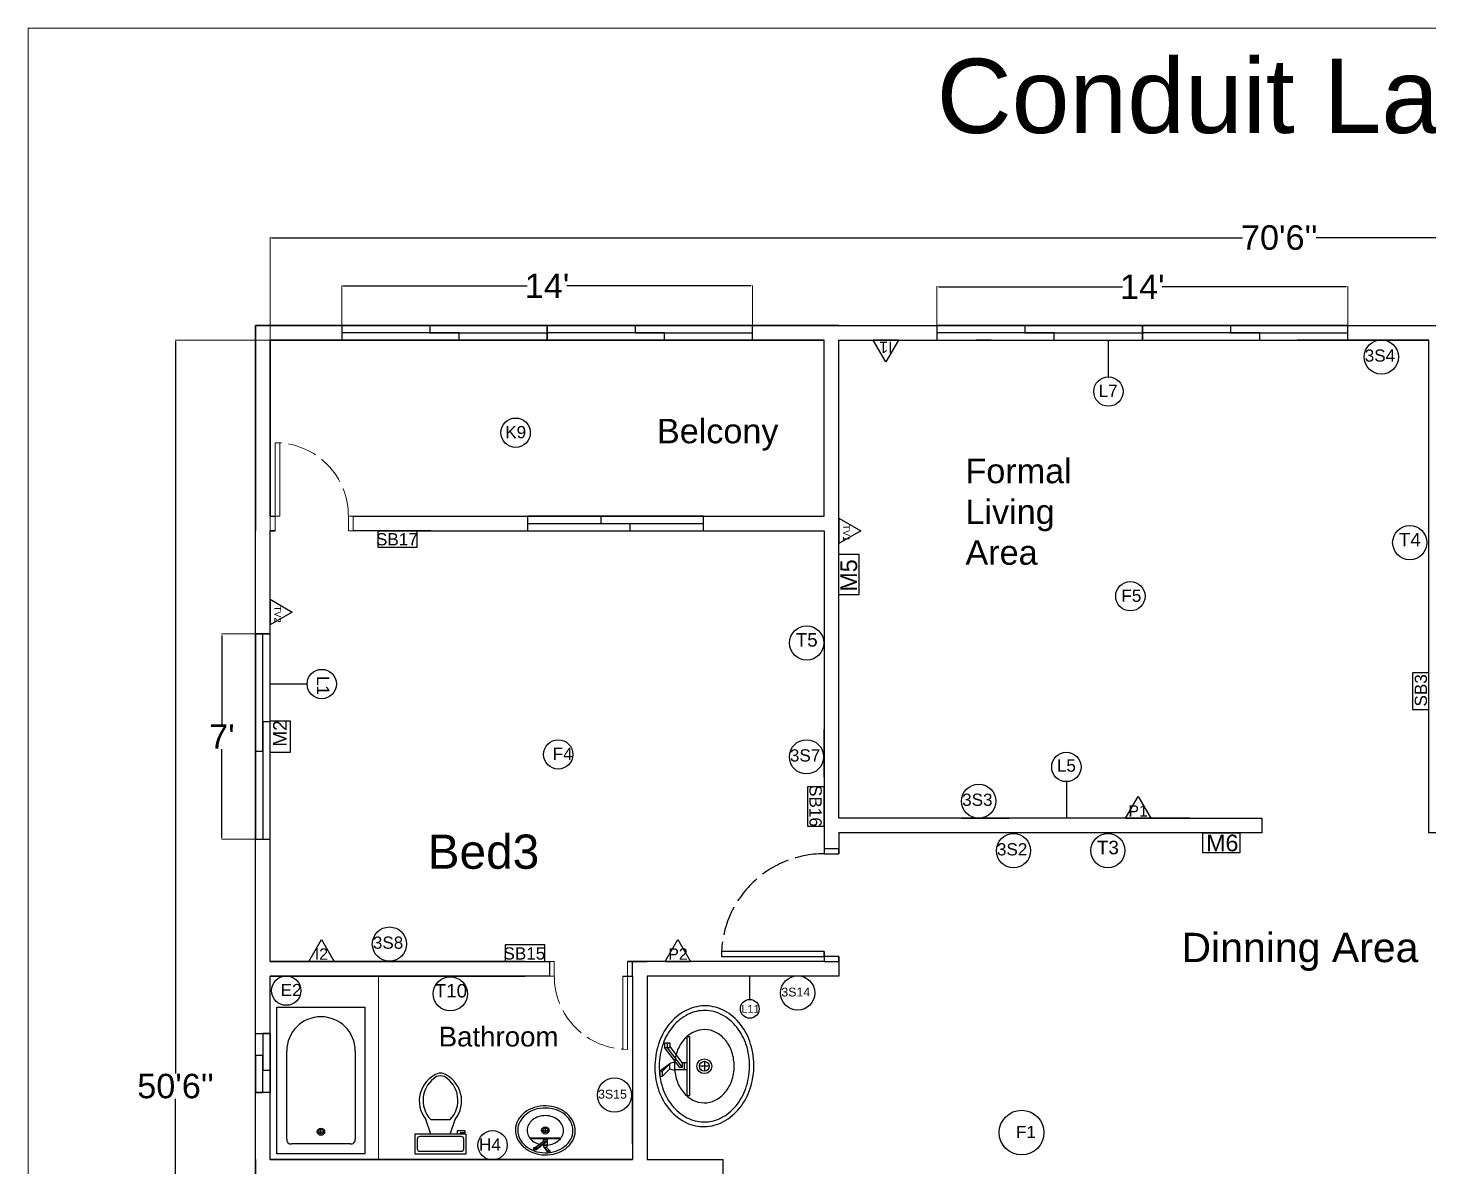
# Model space of a CAD drawing. Header units: inches. Extents: x 1396 to 31789, y 4626 to 27828.
# Drawn here: x 23863 to 24436, y 27357 to 27822 of the extents above; entities that cross this region are included whole.
import ezdxf
from ezdxf.enums import TextEntityAlignment as Align

# ---------------------------------------------------------------- set-up
doc = ezdxf.new("R2010")
doc.units = ezdxf.units.IN
doc.header["$MEASUREMENT"] = 0
doc.linetypes.add('ACAD_ISO02W100', pattern=[15, 12, -3])
doc.layers.add('bath', color=4, linetype='Continuous')
doc.layers.add('text', color=6, linetype='Continuous', lineweight=9)
doc.styles.add('Arial', font='arial.ttf')
doc.styles.get("Standard").update_dxf_attribs({"font": 'arial.ttf'})
doc.dimstyles.new('civil layout', dxfattribs={"dimtxt": 10, "dimasz": 0.625, "dimexe": 0.18, "dimexo": 0.0625, "dimgap": 0.09, "dimtad": 0, "dimtih": 1, "dimtoh": 1, "dimdec": 1, "dimzin": 0, "dimdsep": 46, "dimlunit": 4, "dimtxsty": 'Standard', "dimcen": 0.09, "dimclrd": 256, "dimclre": 256, "dimclrt": 256, "dimadec": 0, "dimazin": 0, "dimtfac": 1.5, "dimtdec": 1, "dimtofl": 0, "dimtmove": 0, "dimatfit": 0, "dimfxl": 1, "dimtolj": 1, "dimtzin": 0, "dimlwe": -1, "dimarcsym": 0})

# ---------------------------------------------------------------- blocks, each defined once
blk = doc.blocks.new('*D146')
at = {"layer": 'Defpoints', "color": 0, "transparency": 16777216}
for p in [(23961.72, 27694.89), (23923.05, 27094.89), (23961.72, 27094.89)]:
    blk.add_point(p, dxfattribs=at)
at = {"layer": 'text', "transparency": 16777216}
for p, q in [((23961.65, 27694.89), (23922.87, 27694.89)), ((23961.65, 27094.89), (23922.87, 27094.89))]:
    blk.add_line(p, q, dxfattribs=at)
at = {"layer": 'text', "lineweight": -2, "transparency": 16777216}
for p, q in [((23923.05, 27694.27), (23923.05, 27394.89)), ((23923.05, 27095.52), (23923.05, 27384.5))]:
    blk.add_line(p, q, dxfattribs=at)
at = {"layer": 'text', "transparency": 16777216}
for points in [[(23922.95, 27694.27), (23923.16, 27694.27), (23923.05, 27694.89)], [(23922.95, 27095.52), (23923.16, 27095.52), (23923.05, 27094.89)]]:
    blk.add_solid(points, dxfattribs=at)
at = {"layer": 'text', "transparency": 16777216, "insert": (23923.05, 27389.69), "char_height": 10, "attachment_point": 5}
blk.add_mtext("\\A1;50'6''", dxfattribs=at)
blk = doc.blocks.new('*D147')
at = {"layer": 'Defpoints', "color": 0, "transparency": 16777216}
for p in [(23961.72, 27736.74), (23961.72, 27694.89), (24801.72, 27694.89)]:
    blk.add_point(p, dxfattribs=at)
at = {"layer": 'text', "transparency": 16777216}
for p, q in [((23961.72, 27694.95), (23961.72, 27736.92)), ((24801.72, 27694.95), (24801.72, 27736.92))]:
    blk.add_line(p, q, dxfattribs=at)
at = {"layer": 'text', "lineweight": -2, "transparency": 16777216}
for p, q in [((23962.34, 27736.74), (24359.34, 27736.74)), ((24801.09, 27736.74), (24389.51, 27736.74))]:
    blk.add_line(p, q, dxfattribs=at)
at = {"layer": 'text', "transparency": 16777216}
for points in [[(23962.34, 27736.84), (23962.34, 27736.64), (23961.72, 27736.74)], [(24801.09, 27736.84), (24801.09, 27736.64), (24801.72, 27736.74)]]:
    blk.add_solid(points, dxfattribs=at)
at = {"layer": 'text', "transparency": 16777216, "insert": (24374.42, 27736.74), "char_height": 10, "attachment_point": 5}
blk.add_mtext("\\A1;70'6''", dxfattribs=at)
blk = doc.blocks.new('*D152')
at = {"layer": 'Defpoints', "color": 0, "transparency": 16777216}
for p in [(24402.42, 27716.68), (24234.42, 27694.89), (24402.42, 27694.89)]:
    blk.add_point(p, dxfattribs=at)
at = {"layer": 'text', "transparency": 16777216}
for p, q in [((24234.42, 27694.95), (24234.42, 27716.86)), ((24402.42, 27694.95), (24402.42, 27716.86))]:
    blk.add_line(p, q, dxfattribs=at)
at = {"layer": 'text', "lineweight": -2, "transparency": 16777216}
for p, q in [((24235.05, 27716.68), (24310.32, 27716.68)), ((24401.8, 27716.68), (24326.53, 27716.68))]:
    blk.add_line(p, q, dxfattribs=at)
at = {"layer": 'text', "transparency": 16777216}
for points in [[(24235.05, 27716.79), (24235.05, 27716.58), (24234.42, 27716.68)], [(24401.8, 27716.79), (24401.8, 27716.58), (24402.42, 27716.68)]]:
    blk.add_solid(points, dxfattribs=at)
at = {"layer": 'text', "transparency": 16777216, "insert": (24318.42, 27716.68), "char_height": 10, "attachment_point": 5}
blk.add_mtext("\\A1;14'", dxfattribs=at)
blk = doc.blocks.new('Toilet - top')
for p, q in [((9.5, -6), (9.5, -2)), ((-10, -8.5), (-8, -8.5)), ((-10, -9.5), (-10, -8.5)), ((-7, -9.5), (-10, -9.5)), ((-8, -8.5), (-8, -8)), ((-7, -8), (-7, -9.5)), ((-4, -8), (-6, -14)), ((4, -8), (6, -14)), ((4, -14), (-4, -14))]:
    blk.add_line(p, q)
blk.add_lwpolyline([(10.5, -8), (10.5, 0), (-10.5, 0), (-10.5, -8)], close=True)
for points in [[(-9.5, -2), (-9.5, -6)], [(8.5, -1), (-8.5, -1)], [(-8.5, -7), (8.5, -7)]]:
    blk.add_lwpolyline(points)
for centre, radius, start, end in [((-8.62, -1.88), 0.884, 81.8699, 188.1301), ((8.62, -1.88), 0.884, 351.8699, 98.1301), ((-8.62, -6.12), 0.884, 171.8699, 278.1301), ((8.62, -6.12), 0.884, 261.8699, 8.1301), ((3.52, -21.58), 12.17, 141.4691, 247.9714), ((4.2, -21.82), 11.33, 136.3677, 238.9468), ((-3.52, -21.58), 12.17, 292.0284, 38.5307), ((-4.2, -21.82), 11.33, 301.053, 43.6321), ((0, -27.88), 4, 245.7318, 294.2682), ((0, -29), 4, 254.8605, 285.1395)]:
    blk.add_arc(centre, radius, start, end)
blk = doc.blocks.new('Bath Tub - 26 x 60 in.')
for p, q in [((9, -17), (9, -19)), ((8, -18), (10, -18))]:
    blk.add_line(p, q)
blk.add_lwpolyline([(0, -36), (0, 0), (60, 0), (60, -36)], close=True)
for points in [[(6, -4), (42, -4)], [(4, -30), (4, -6)], [(42, -32), (6, -32)]]:
    blk.add_lwpolyline(points)
for radius in [1.5, 1]:
    blk.add_circle((9, -18), radius)
for centre, radius, start, end in [((5.75, -5.75), 1.77, 81.8699, 188.1301), ((42, -18), 14, 270, 90), ((5.75, -30.25), 1.77, 171.8699, 278.1301)]:
    blk.add_arc(centre, radius, start, end)
blk = doc.blocks.new('Sink - Oval top')
for p, q in [((-1, 0), (1, 0)), ((0, 1), (0, -1))]:
    blk.add_line(p, q)
at = {"linetype": 'Continuous'}
for points in [[(-12.23, 0.39, 0.117634), (-11.46, -3.36, 0.104469), (-8.88, -6.8, 0.090016), (-5.08, -9.07, 0.08192), (-0.32, -10.02, 0.08192), (4.49, -9.38, 0.090016), (8.42, -7.36, 0.104469), (11.22, -4.09, 0.117634), (12.23, -0.39, 0.117634), (11.46, 3.36, 0.104469), (8.88, 6.8, 0.090016), (5.08, 9.07, 0.08192), (0.32, 10.02, 0.08192), (-4.49, 9.38, 0.090016), (-8.42, 7.36, 0.104469), (-11.22, 4.09, 0.117634)], [(-11.29, 0.16, 0.118622), (-10.52, -3.25, 0.104678), (-8.07, -6.36, 0.089562), (-4.54, -8.37, 0.081185), (-0.13, -9.15, 0.081185), (4.3, -8.49, 0.089562), (7.89, -6.58, 0.104678), (10.42, -3.55, 0.118622), (11.29, -0.16, 0.118622), (10.52, 3.25, 0.104678), (8.07, 6.36, 0.089562), (4.54, 8.37, 0.081185), (0.13, 9.15, 0.081185), (-4.3, 8.49, 0.089562), (-7.89, 6.58, 0.104678), (-10.42, 3.55, 0.118622)], [(-7.42, 0.08, 0.118283), (-6.91, -2.17, 0.104607), (-5.29, -4.21, 0.089718), (-2.97, -5.53, 0.081436), (-0.07, -6.04, 0.081436), (2.84, -5.59, 0.089718), (5.2, -4.33, 0.104607), (6.86, -2.32, 0.118283), (7.42, -0.08, 0.118283), (6.91, 2.17, 0.104607), (5.29, 4.21, 0.089718), (2.97, 5.53, 0.081436), (0.07, 6.04, 0.081436), (-2.84, 5.59, 0.089718), (-5.2, 4.33, 0.104607), (-6.86, 2.32, 0.118283)]]:
    blk.add_lwpolyline(points, format="xyb", close=True, dxfattribs=at)
for radius in [1.5, 1]:
    blk.add_circle((0, 0), radius)
blk = doc.blocks.new('Faucet - single handle front')
for p, q in [((-2, 6), (-2, 5.5)), ((-1, 6), (-2, 6)), ((-1, 5.5), (-1, 6)), ((0.5, 4), (-1, 6)), ((-0.5, 4), (-2, 5.5)), ((-2, 5.5), (-1, 5.5)), ((-1, 5.5), (0.5, 4)), ((-0.75, 3), (0.75, 3)), ((-0.75, 0.5), (-0.75, 3)), ((-0.5, 4), (0.5, 4)), ((-0.25, 2), (3.75, 5)), ((3.75, 4.5), (-0.25, 1.5)), ((0.75, 1.5), (4.08742, 4.003)), ((0.75, 3), (0.75, 2.7386)), ((3.75, 4.5), (3.75, 5)), ((3.75, 5), (4.75, 5)), ((3.75, 4), (3.75, 4.5)), ((4.75, 4.5), (3.75, 4.5)), ((4.75, 4), (3.75, 4)), ((4.75, 5), (4.75, 4.5)), ((4.75, 4.5), (4.75, 4)), ((-0.75, 1), (0.75, 1)), ((-0.25, 1.5), (-0.25, 2)), ((0.75, 1.5), (-0.25, 1.5)), ((0.75, 1.5), (0.75, 0.5))]:
    blk.add_line(p, q)
blk.add_lwpolyline([(-6, 0), (-6, 0.5), (6, 0.5), (6, 0)], close=True)
for centre, start, end in [((1.25426, 3.0302), 151.0646, 180.8629), ((-1.25426, 3.0302), 359.1371, 28.93536)]:
    blk.add_arc(centre, 2.00448, start, end)
blk = doc.blocks.new('*D157')
at = {"layer": 'Defpoints', "color": 0, "transparency": 16777216}
for p in [(24158.99, 27717.07), (23990.99, 27700.89), (24158.99, 27700.89)]:
    blk.add_point(p, dxfattribs=at)
at = {"layer": 'text', "transparency": 16777216}
for p, q in [((23990.99, 27700.95), (23990.99, 27717.25)), ((24158.99, 27700.95), (24158.99, 27717.25))]:
    blk.add_line(p, q, dxfattribs=at)
at = {"layer": 'text', "lineweight": -2, "transparency": 16777216}
for p, q in [((23991.62, 27717.07), (24066.89, 27717.07)), ((24158.37, 27717.07), (24083.1, 27717.07))]:
    blk.add_line(p, q, dxfattribs=at)
at = {"layer": 'text', "transparency": 16777216}
for points in [[(23991.62, 27717.17), (23991.62, 27716.96), (23990.99, 27717.07)], [(24158.37, 27717.17), (24158.37, 27716.96), (24158.99, 27717.07)]]:
    blk.add_solid(points, dxfattribs=at)
at = {"layer": 'text', "transparency": 16777216, "insert": (24074.99, 27717.07), "char_height": 10, "attachment_point": 5}
blk.add_mtext("\\A1;14'", dxfattribs=at)
blk = doc.blocks.new('*D158')
at = {"layer": 'Defpoints', "color": 0, "transparency": 16777216}
for p in [(23955.72, 27574.68), (23942.02, 27490.68), (23955.72, 27490.68)]:
    blk.add_point(p, dxfattribs=at)
at = {"layer": 'text', "transparency": 16777216}
for p, q in [((23955.65, 27574.68), (23941.84, 27574.68)), ((23955.65, 27490.68), (23941.84, 27490.68))]:
    blk.add_line(p, q, dxfattribs=at)
at = {"layer": 'text', "lineweight": -2, "transparency": 16777216}
for p, q in [((23942.02, 27574.06), (23942.02, 27537.77)), ((23942.02, 27491.31), (23942.02, 27527.59))]:
    blk.add_line(p, q, dxfattribs=at)
at = {"layer": 'text', "transparency": 16777216}
for points in [[(23941.91, 27574.06), (23942.12, 27574.06), (23942.02, 27574.68)], [(23941.91, 27491.31), (23942.12, 27491.31), (23942.02, 27490.68)]]:
    blk.add_solid(points, dxfattribs=at)
at = {"layer": 'text', "transparency": 16777216, "insert": (23942.02, 27532.68), "char_height": 10, "attachment_point": 5}
blk.add_mtext("\\A1;7'", dxfattribs=at)

msp = doc.modelspace()

# ---------------------------------------------------------------- linework, layer by layer
at = {"color": 7}
for p, q in [((24194.27, 27499.26), (24194.27, 27694.89)), ((24435.57, 27694.89), (24434.52, 27694.89)), ((24435.57, 27499.26), (24435.57, 27694.89)), ((24337.89, 27499.26), (24194.27, 27499.26)), ((24194.27, 27493.17), (24194.27, 27493.26)), ((24337.89, 27493.26), (24194.27, 27493.26)), ((24147.02, 27297.44), (24147.02, 27359.74))]:
    msp.add_line(p, q, dxfattribs=at)
at = {"color": 0}
for p, q in [((24213.52, 27685.91), (24208.33, 27694.89)), ((24218.7, 27694.89), (24208.33, 27694.89)), ((24218.7, 27694.89), (24213.52, 27685.91)), ((24194.27, 27622.07), (24194.27, 27611.71)), ((24194.27, 27622.07), (24203.25, 27616.89)), ((24203.25, 27616.89), (24194.27, 27611.71)), ((23961.72, 27588.83), (23961.72, 27578.46)), ((23961.72, 27588.83), (23970.69, 27583.64)), ((23970.69, 27583.64), (23961.72, 27578.46)), ((24311.52, 27499.26), (24316.7, 27508.24)), ((24316.7, 27508.24), (24321.88, 27499.26)), ((24311.52, 27499.26), (24321.88, 27499.26)), ((23977.52, 27440.75), (23982.7, 27449.72)), ((23982.7, 27449.72), (23987.88, 27440.75)), ((24123.33, 27440.75), (24128.52, 27449.72)), ((24128.52, 27449.72), (24133.7, 27440.75)), ((23977.52, 27440.75), (23987.88, 27440.75)), ((24123.33, 27440.75), (24133.7, 27440.75))]:
    msp.add_line(p, q, dxfattribs=at)
for p, q in [((24304.53, 27679.82), (24304.53, 27694.82)), ((24418.28, 27694.82), (24398.9, 27694.82)), ((24027.41, 27616.89), (24008.02, 27616.89)), ((23976.85, 27554.18), (23961.86, 27554.18)), ((24188.27, 27516.14), (24188.27, 27535.53)), ((24287.34, 27514.25), (24287.34, 27499.26)), ((24244.52, 27499.26), (24263.91, 27499.26)), ((24275.78, 27493.26), (24256.39, 27493.26)), ((24157.86, 27425.18), (24157.86, 27434.78)), ((24183.75, 27434.68), (24164.36, 27434.68)), ((24109.94, 27366.14), (24109.94, 27385.53)), ((23961.72, 27359.74), (24109.94, 27359.74)), ((24064.01, 27359.74), (24063.72, 27359.74)), ((24115.94, 27359.74), (24147.02, 27359.74))]:
    msp.add_line(p, q)
at = {"color": 143, "true_color": 0x7aafdf}
for p, q in [((24096.99, 27622.89), (24096.99, 27619.89)), ((24066.99, 27619.89), (24138.99, 27619.89)), ((24108.99, 27616.86), (24108.99, 27619.89))]:
    msp.add_line(p, q, dxfattribs=at)
for points in [[(23961.72, 27700.89), (23955.72, 27700.89), (23955.72, 27694.89)], [(24807.72, 27088.89), (23955.72, 27088.89), (23955.72, 27700.89), (24807.72, 27700.89), (24807.72, 27369.32)], [(24194.27, 27700.89), (24194.27, 27700.89), (23955.72, 27700.89), (23955.72, 27616.89)], [(24007.18, 27700.89), (24013.18, 27700.89)], [(24188.27, 27700.89), (24441.38, 27700.89)], [(24250.61, 27700.89), (24256.61, 27700.89)], [(23961.72, 27622.89), (23961.72, 27694.89), (24188.27, 27694.89)], [(23961.72, 27622.89), (23961.72, 27694.89), (24188.27, 27694.89)], [(24005.72, 27622.89), (24188.27, 27622.89), (24188.27, 27694.89), (23961.72, 27694.89), (23961.72, 27622.89), (23963.72, 27622.89)], [(24013.18, 27694.89), (24007.18, 27694.89)], [(24194.27, 27694.89), (24435.38, 27694.89)], [(24194.27, 27694.89), (24381.72, 27694.89)], [(24194.27, 27616.89), (24194.27, 27694.89)], [(24256.61, 27694.89), (24250.61, 27694.89)], [(24435.38, 27694.89), (24381.72, 27694.89)], [(23955.72, 27434.75), (23955.72, 27622.89)], [(23955.72, 27616.89), (23955.72, 27616.89), (23955.72, 27622.89)], [(23955.72, 27616.89), (23955.72, 27622.89)], [(23995.72, 27622.89), (23999.72, 27622.89)], [(23999.72, 27622.89), (24005.72, 27622.89)], [(24005.72, 27622.89), (24188.27, 27622.89)], [(24005.72, 27622.89), (24011.72, 27622.89)], [(23961.72, 27440.75), (23961.72, 27616.89)], [(23961.72, 27440.75), (23961.72, 27616.89)], [(23961.72, 27616.89), (23963.72, 27616.89)], [(24065.94, 27440.75), (23961.72, 27440.75), (23961.72, 27616.89), (23963.72, 27616.89)], [(23961.72, 27616.89), (23963.72, 27616.89)], [(23963.72, 27616.89), (23961.72, 27616.89)], [(23999.72, 27616.89), (23995.72, 27616.89)], [(24005.72, 27616.89), (23999.72, 27616.89)], [(24005.72, 27616.89), (24188.27, 27616.89)], [(24011.72, 27616.89), (24005.72, 27616.89)], [(24188.27, 27616.89), (24188.27, 27484.75)], [(24313.33, 27499.26), (24319.33, 27499.26)], [(24319.51, 27499.26), (24325.51, 27499.26)], [(24325.7, 27499.26), (24331.7, 27499.26)], [(24331.89, 27499.26), (24367.32, 27499.26), (24367.32, 27493.26), (24331.89, 27493.26)], [(24441.57, 27499.26), (24441.57, 27493.26), (24435.57, 27493.26), (24435.57, 27499.26)], [(24194.27, 27493.17), (24194.27, 27484.75)], [(24319.51, 27493.26), (24313.33, 27493.26)], [(24319.33, 27493.26), (24313.33, 27493.26)], [(24325.7, 27493.26), (24319.51, 27493.26)], [(24325.51, 27493.26), (24319.51, 27493.26)], [(24331.89, 27493.26), (24325.7, 27493.26)], [(24331.7, 27493.26), (24325.7, 27493.26)], [(24188.27, 27444.75), (24188.27, 27440.75), (24107.94, 27440.75)], [(23955.72, 27353.74), (23955.72, 27353.74), (23955.72, 27440.75)], [(23961.72, 27440.75), (24065.94, 27440.75)], [(23961.72, 27440.75), (23967.72, 27440.75)], [(24069.94, 27440.75), (24075.94, 27440.75), (24075.94, 27434.75), (24069.94, 27434.75)], [(24107.94, 27440.75), (24115.94, 27440.75)], [(24109.94, 27434.75), (24109.94, 27440.75), (24115.94, 27440.75)], [(24109.94, 27434.75), (24109.94, 27440.75), (24115.94, 27440.75)], [(24194.27, 27442.75), (24194.27, 27434.75), (24115.94, 27434.75)], [(23961.72, 27359.74), (23961.72, 27434.75)], [(23961.72, 27394.89), (23961.72, 27434.75)], [(24105.94, 27434.75), (24109.94, 27434.75), (24109.94, 27359.74), (23961.72, 27359.74), (23961.72, 27434.75), (24065.94, 27434.75)], [(24065.94, 27434.75), (23961.72, 27434.75)], [(23967.72, 27434.75), (23961.72, 27434.75)], [(24063.94, 27434.75), (24057.94, 27434.75)], [(24069.94, 27434.75), (24063.94, 27434.75)], [(24115.94, 27434.75), (24115.94, 27359.74)], [(23955.72, 27353.74), (23955.72, 27359.74)], [(23961.72, 27359.74), (24063.72, 27359.74)]]:
    msp.add_lwpolyline(points)
for points in [[(23990.99, 27694.89), (24074.99, 27694.89), (24074.99, 27700.89), (23990.99, 27700.89)], [(23990.99, 27694.89), (24038.99, 27694.89), (24038.99, 27697.89), (23990.99, 27697.89)], [(24026.99, 27697.89), (24074.99, 27697.89), (24074.99, 27700.89), (24026.99, 27700.89)], [(24074.99, 27694.89), (24158.99, 27694.89), (24158.99, 27700.89), (24074.99, 27700.89)], [(24074.99, 27694.89), (24122.99, 27694.89), (24122.99, 27697.89), (24074.99, 27697.89)], [(24110.99, 27697.89), (24158.99, 27697.89), (24158.99, 27700.89), (24110.99, 27700.89)], [(24234.42, 27694.89), (24318.42, 27694.89), (24318.42, 27700.89), (24234.42, 27700.89)], [(24234.42, 27694.89), (24282.42, 27694.89), (24282.42, 27697.89), (24234.42, 27697.89)], [(24270.42, 27697.89), (24318.42, 27697.89), (24318.42, 27700.89), (24270.42, 27700.89)], [(24318.42, 27694.89), (24402.42, 27694.89), (24402.42, 27700.89), (24318.42, 27700.89)], [(24318.42, 27694.89), (24366.42, 27694.89), (24366.42, 27697.89), (24318.42, 27697.89)], [(24354.42, 27697.89), (24402.42, 27697.89), (24402.42, 27700.89), (24354.42, 27700.89)], [(24066.99, 27616.89), (24138.99, 27616.89), (24138.99, 27622.89), (24066.99, 27622.89)], [(23961.72, 27490.68), (23961.72, 27574.68), (23955.72, 27574.68), (23955.72, 27490.68)], [(23958.72, 27526.68), (23958.72, 27574.68), (23955.72, 27574.68), (23955.72, 27526.68)], [(23961.72, 27490.68), (23961.72, 27538.68), (23958.72, 27538.68), (23958.72, 27490.68)]]:
    msp.add_lwpolyline(points, close=True, dxfattribs=at)
for points in [[(23993.72, 27622.89), (23993.72, 27622.89)], [(24005.72, 27610.16), (24021.91, 27610.16), (24021.91, 27616.89), (24005.72, 27616.89)], [(24194.27, 27590.6), (24194.27, 27607.24), (24202.45, 27607.24), (24202.45, 27590.6)], [(24435.57, 27543.76), (24435.57, 27558.82), (24428.84, 27558.82), (24428.84, 27543.76)], [(23961.72, 27526.21), (23961.72, 27539.15), (23969.89, 27539.15), (23969.89, 27526.21)], [(24181.54, 27512.17), (24181.54, 27495.98), (24188.27, 27495.98), (24188.27, 27512.17)], [(24343.13, 27493.26), (24358.23, 27493.26), (24358.23, 27485.09), (24343.13, 27485.09)], [(24057.84, 27440.75), (24074.04, 27440.75), (24074.04, 27447.48), (24057.84, 27447.48)]]:
    msp.add_lwpolyline(points, close=True)
for points in [[(23955.72, 27574.68), (23961.72, 27574.68)], [(23958.72, 27574.68), (23961.72, 27574.68)]]:
    msp.add_lwpolyline(points, dxfattribs=at)
at = {"color": 1}
for points in [[(24194.27, 27484.75), (24194.27, 27486.75), (24188.27, 27486.75), (24188.27, 27484.75)], [(24188.27, 27444.75), (24188.27, 27440.75), (24194.27, 27440.75), (24194.27, 27442.75)]]:
    msp.add_lwpolyline(points, dxfattribs=at)
for points in [[(24188.27, 27486.75), (24188.27, 27484.75), (24194.27, 27484.75), (24194.27, 27486.75)], [(24146.27, 27444.75), (24146.27, 27442.75), (24188.27, 27442.75), (24188.27, 27444.75)], [(24188.27, 27442.75), (24188.27, 27440.75), (24194.27, 27440.75), (24194.27, 27442.75)]]:
    msp.add_lwpolyline(points, close=True, dxfattribs=at)
at = {"color": 146, "true_color": 0x105689}
msp.add_lwpolyline([(23955.72, 27411.18), (23961.72, 27411.18), (23961.72, 27387.18), (23955.72, 27387.18)], close=True, dxfattribs=at)
at = {"color": 165, "true_color": 0x5e67af}
for points in [[(23961.72, 27411.18), (23958.72, 27411.18), (23958.72, 27396.18), (23961.72, 27396.18)], [(23958.72, 27402.18), (23955.72, 27402.18), (23955.72, 27387.18), (23958.72, 27387.18)]]:
    msp.add_lwpolyline(points, close=True, dxfattribs=at)
at = {"color": 0}
msp.add_lwpolyline([(23955.72, 27359.74), (23955.72, 27353.74)], dxfattribs=at)
for centre, radius in [((24416.16, 27687.95), 7), ((24304.53, 27673.82), 6), ((24062.13, 27656.98), 6), ((24427.79, 27612.01), 7), ((24313.52, 27590.07), 6), ((24181.15, 27570.97), 7), ((23982.85, 27554.18), 6), ((24079.55, 27525.38), 6), ((24181.08, 27524.4), 7), ((24287.34, 27520.25), 6), ((24251.52, 27506.26), 7), ((24265.74, 27486), 7), ((24304.32, 27486.04), 7), ((24010.52, 27447.81), 7), ((23968.3, 27428.77), 6), ((24035.39, 27427.46), 7), ((24177.49, 27427.84), 7), ((24157.86, 27421.34), 3.84), ((24102.55, 27386.08), 7), ((24269.02, 27370.72), 9.14), ((24052.7, 27365.56), 6)]:
    msp.add_circle(centre, radius)
at = {"color": 1, "linetype": 'ACAD_ISO02W100'}
msp.add_arc((24188.27, 27442.75), 42, 90, 180, dxfattribs=at)
at = {"layer": 'text', "color": 1}
for p, q in [((23963.72, 27622.89), (23963.72, 27652.89)), ((23965.72, 27622.89), (23965.72, 27652.89)), ((24105.94, 27434.75), (24105.94, 27404.74)), ((24107.94, 27434.75), (24107.94, 27404.74))]:
    msp.add_line(p, q, dxfattribs=at)
at = {"layer": 'text', "color": 7}
msp.add_line((24006.02, 27359.74), (24006.02, 27434.75), dxfattribs=at)
at = {"layer": 'text', "color": 0}
msp.add_lwpolyline([(23862.72, 27822.5), (24989.28, 27822.5), (24989.28, 27038.39), (23862.72, 27038.39)], close=True, dxfattribs=at)
at = {"layer": 'text', "color": 1}
for points in [[(23963.72, 27616.89), (23961.72, 27616.89), (23961.72, 27622.89), (23965.72, 27622.89)], [(23993.72, 27622.89), (23995.72, 27622.89), (23995.72, 27616.89), (23993.72, 27616.89)], [(24077.94, 27434.75), (24075.94, 27434.75), (24075.94, 27440.75), (24077.94, 27440.75)], [(24107.94, 27440.75), (24109.94, 27440.75), (24109.94, 27434.75), (24105.94, 27434.75)]]:
    msp.add_lwpolyline(points, dxfattribs=at)
for points in [[(23963.72, 27622.89), (23963.72, 27616.89), (23961.72, 27616.89), (23961.72, 27622.89)], [(23995.72, 27622.89), (23995.72, 27616.89), (23993.72, 27616.89), (23993.72, 27622.89)], [(24075.94, 27434.75), (24075.94, 27440.75), (24077.94, 27440.75), (24077.94, 27434.75)], [(24107.94, 27434.75), (24107.94, 27440.75), (24109.94, 27440.75), (24109.94, 27434.75)]]:
    msp.add_lwpolyline(points, close=True, dxfattribs=at)
at = {"layer": 'text', "color": 1, "linetype": 'ACAD_ISO02W100'}
for centre, start, end in [((23963.72, 27622.89), 359.0452, 90), ((24107.94, 27434.75), 179.0452, 270)]:
    msp.add_arc(centre, 30, start, end, dxfattribs=at)

# ---------------------------------------------------------------- block references
at = {"layer": 'bath'}
for name, p, rotation in [('Bath Tub - 26 x 60 in.', (23964.52, 27362.07), 90), ('Toilet - top', (24031.39, 27362.07), 180), ('Sink - Oval top', (24074.27, 27371.61), 0.0744224036601469), ('Faucet - single handle front', (24074.27, 27368.61), 180.0744224036599)]:
    msp.add_blockref(name, p, dxfattribs=dict(at, rotation=rotation))
at = {"layer": 'bath', "xscale": 2.018908933762275, "yscale": 2.018908933762275, "zscale": 2.018908933762275}
for name, p, rotation in [('Sink - Oval top', (24139.31, 27397.86), 270.0744224036602), ('Faucet - single handle front', (24133.25, 27397.86), 90.07442240365992)]:
    msp.add_blockref(name, p, dxfattribs=dict(at, rotation=rotation))

# ---------------------------------------------------------------- texts
at = {"color": 0, "style": 'Arial'}
msp.add_text('I1', height=4.666, rotation=180, dxfattribs=at).set_placement((24213.52, 27691.9), align=Align.MIDDLE_CENTER)
for s, height, p in [('L7', 5, (24300.57, 27671.62)), ('K9', 5, (24057.88, 27654.72)), ('SB17', 5, (24005.03, 27610.9)), ('F5', 5, (24309.85, 27587.82)), ('F4', 5, (24077.29, 27523.12)), ('L5', 5, (24283.48, 27518.33)), ('SB15', 5, (24057.15, 27441.49)), ('E2', 5, (23966.04, 27426.52)), ('L11', 3.2, (24154.44, 27419.72)), ('F1', 5, (24266.76, 27368.46)), ('H4', 5, (24047.14, 27363.3))]:
    msp.add_text(s, height=height).set_placement(p)
for s, rotation, p in [('SB3', 90, (24434.82, 27545)), ('L1', 270, (23980.92, 27557.49)), ('SB16', 270, (24182.29, 27512.86))]:
    msp.add_text(s, height=5, rotation=rotation).set_placement(p)
for s, p in [('P1', (24316.7, 27502.25)), ('I2', (23982.7, 27443.74)), ('P2', (24128.52, 27443.74))]:
    msp.add_text(s, height=4.666, dxfattribs=at).set_placement(p, align=Align.MIDDLE_CENTER)
at = {"color": 0, "insert": (24096.12, 27809.96), "char_height": 30.4177, "attachment_point": 1}
msp.add_mtext_dynamic_manual_height_columns('\\pxqc;{\\C256;Conduit Layout}', width=562.1847, gutter_width=1.01, heights=[0], dxfattribs=at)
at = {"attachment_point": 6}
for s, insert, char_height, width in [('3S4', (24421.8, 27688.5), 5, 10), ('T4', (24432.29, 27613.25), 5.5, 10), ('T5', (24185.65, 27572.21), 5.5, 10), ('3S7', (24186.72, 27524.95), 5, 10), ('3S3', (24257.16, 27506.82), 5, 10), ('3S2', (24271.38, 27486.55), 5, 10), ('T3', (24308.82, 27487.28), 5.5, 10), ('3S8', (24016.16, 27448.37), 5, 10), ('T10', (24042.28, 27428.69), 5.5, 10), ('3S14', (24182.57, 27428.17), 3.614, 7.2287), ('3S15', (24107.62, 27386.41), 3.614, 7.2287)]:
    msp.add_mtext(s, dxfattribs=dict(at, insert=insert, char_height=char_height, width=width))
at = {"attachment_point": 1, "rotation": 90}
for s, width, gutter_width, insert, char_height in [('{\\C1;M5}', 32.0118, 1.36, (24194.96, 27591.97), 6.811), ('{\\C1;M2}', 26.2147, 1.12, (23962.95, 27528.55), 5.578)]:
    msp.add_mtext_dynamic_manual_height_columns(s, width=width, gutter_width=gutter_width, heights=[0], dxfattribs=dict(at, insert=insert, char_height=char_height))
at = {"attachment_point": 1}
for s, width, gutter_width, insert, char_height in [('{\\C1;M6}', 32.0118, 1.36, (24344.5, 27492.58), 6.811), ('{\\C6;Dinning Area}', 149.0576, 1, (24334.43, 27452.43), 12)]:
    msp.add_mtext_dynamic_manual_height_columns(s, width=width, gutter_width=gutter_width, heights=[0], dxfattribs=dict(at, insert=insert, char_height=char_height))
at = {"layer": 'bath', "color": 4, "linetype": 'ACAD_ISO02W100', "char_height": 2.7, "attachment_point": 1, "rotation": 270}
for s, insert in [('{\\C31;\\c6737150;TV1}', (24198.76, 27619.48)), ('{\\C31;\\c6737150;TV2}', (23966.2, 27586.24))]:
    msp.add_mtext_dynamic_manual_height_columns(s, width=7.776, gutter_width=0.9, heights=[0], dxfattribs=dict(at, insert=insert))
at = {"layer": 'text', "attachment_point": 1}
for s, width, gutter_width, insert, char_height in [('Belcony', 43.4977, 1, (24119.92, 27662.65), 10), ('Formal Living Area', 48.799, 1, (24246.09, 27646.32), 10), ('Bed3', 67.3511, 1.4, (24026.14, 27492.62), 13.994), ('Bathroom', 19.3597, 1.16, (24030.64, 27414.02), 8.092)]:
    msp.add_mtext_dynamic_manual_height_columns(s, width=width, gutter_width=gutter_width, heights=[0], dxfattribs=dict(at, insert=insert, char_height=char_height))

# ---------------------------------------------------------------- dimensions: what is measured, and where the dimension line sits
at = {"layer": 'text', "color": 2, "true_color": 0xf1eb1f}
dim = msp.add_linear_dim(base=(23961.72, 27736.74), p1=(24801.72, 27694.89), p2=(23961.72, 27694.89), text="<>6''", dimstyle='civil layout', dxfattribs=at)
dim.commit()
dim.dimension.update_dxf_attribs({"geometry": '*D147', "text_midpoint": (24374.42, 27736.74), "dimtype": 160})
at = {"layer": 'text', "color": 7}
dim = msp.add_linear_dim(base=(24158.99, 27717.07), p1=(23990.99, 27700.89), p2=(24158.99, 27700.89), dimstyle='civil layout', dxfattribs=at)
dim.commit()
dim.dimension.update_dxf_attribs({"geometry": '*D157', "text_midpoint": (24074.99, 27717.07)})
at = {"layer": 'text', "color": 217, "true_color": 0x93278f}
dim = msp.add_linear_dim(base=(24402.42, 27716.68), p1=(24234.42, 27694.89), p2=(24402.42, 27694.89), dimstyle='civil layout', dxfattribs=at)
dim.commit()
dim.dimension.update_dxf_attribs({"geometry": '*D152', "text_midpoint": (24318.42, 27716.68), "dimtype": 160})
at = {"layer": 'text', "color": 2, "true_color": 0xf1eb1f}
dim = msp.add_linear_dim(base=(23923.05, 27094.89), p1=(23961.72, 27694.89), p2=(23961.72, 27094.89), angle=90, text="<>6''", dimstyle='civil layout', dxfattribs=at)
dim.commit()
dim.dimension.update_dxf_attribs({"geometry": '*D146', "text_midpoint": (23923.05, 27389.69), "dimtype": 160})
at = {"layer": 'text', "color": 7}
dim = msp.add_linear_dim(base=(23942.02, 27490.68), p1=(23955.72, 27574.68), p2=(23955.72, 27490.68), angle=90, dimstyle='civil layout', dxfattribs=at)
dim.commit()
dim.dimension.update_dxf_attribs({"geometry": '*D158', "text_midpoint": (23942.02, 27532.68)})

doc.saveas('drawing.dxf')
